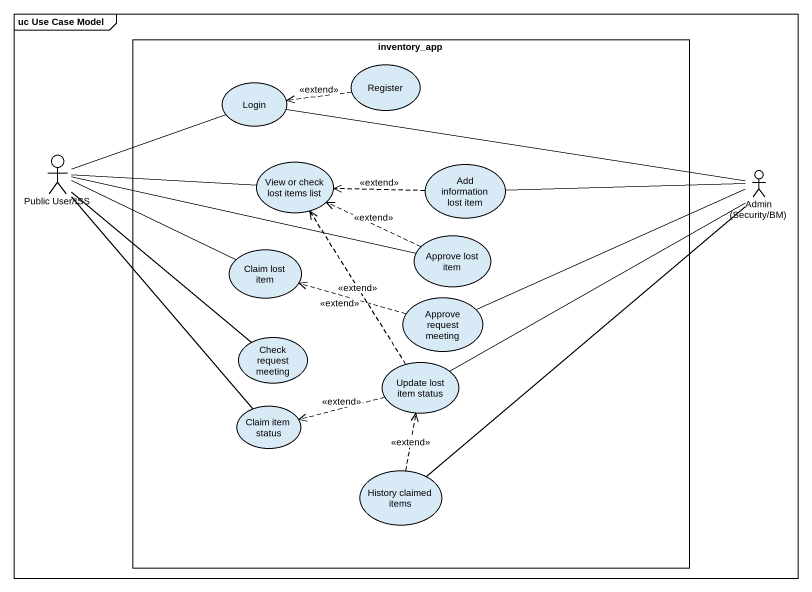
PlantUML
@startuml
mainframe uc Use Case Model
rectangle inventory_app {
  usecase Login
  usecase Register
  usecase "View or check lost items list" as View_or_check_lost_items
  usecase "Add information lost item" as Add_information_lost_item
  usecase "Approve lost item" as Approve_lost_item
  usecase "Claim lost item" as Claim_lost_item
  usecase "Approve request meeting" as Approve_request_meeting
  usecase "Check request meeting" as Check_request_meeting
  usecase "Update lost item status" as Update_lost_item_status
  usecase "Claim item status" as Claim_item_status
  usecase "History claimed items" as History_claimed_items
}
actor "Public User/ISS" as Public_User_ISS
actor "Admin (Security/BM)" as Admin_Security_BM
Register .left.> Login : <<extend>>
Public_User_ISS -right- Login
Public_User_ISS -right- View_or_check_lost_items
Public_User_ISS -right- Approve_lost_item
Public_User_ISS -right- Claim_lost_item
Public_User_ISS -- Check_request_meeting
Public_User_ISS -- Claim_item_status
Add_information_lost_item .left.> View_or_check_lost_items : <<extend>>
Admin_Security_BM -left- Login
Admin_Security_BM -left- Add_information_lost_item
Admin_Security_BM -left- Approve_request_meeting
Admin_Security_BM -left- Update_lost_item_status
Admin_Security_BM -- History_claimed_items
Approve_lost_item .left.> View_or_check_lost_items : <<extend>>
Approve_request_meeting .left.> Claim_lost_item : <<extend>>
Update_lost_item_status .up.> View_or_check_lost_items : <<extend>>
Update_lost_item_status .left.> Claim_item_status : <<extend>>
History_claimed_items .up.> Update_lost_item_status : <<extend>>
@enduml
